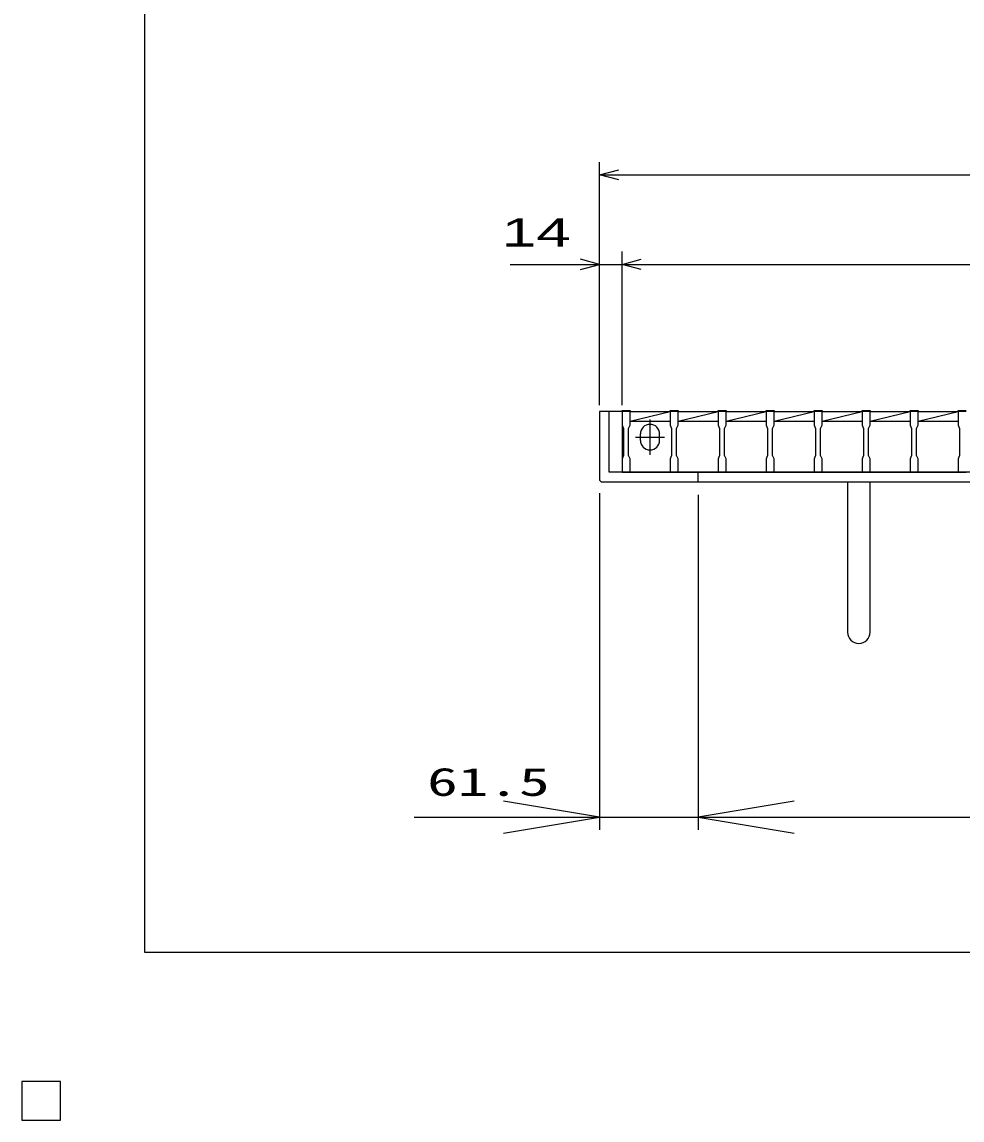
# Model space of a CAD drawing. Units: millimetres, scale not verified. Extents: x -1456 to 1389, y -1026 to 839.
# Drawn here: x -1456 to -868, y -1026 to -339 of the extents above; entities that cross this region are included whole.
import ezdxf
from ezdxf.enums import TextEntityAlignment as Align

# ---------------------------------------------------------------- set-up
doc = ezdxf.new("R2010")
doc.units = ezdxf.units.MM
doc.header["$LTSCALE"] = 8
for name, color, linetype, lineweight in [('0_2', 150, 'Continuous', 25), ('16', 3, 'Continuous', 25), ('19', 6, 'Continuous', 25), ('22', 4, 'Continuous', 25)]:
    doc.layers.add(name, color=color, linetype=linetype, lineweight=lineweight)
doc.styles.add('ベクトル', font='')
doc.styles.add('ＭＳ ゴシック', font='')
doc.styles.get('ベクトル').set_extended_font_data('ベクトル')
doc.styles.get('ＭＳ ゴシック').set_extended_font_data('MS Gothic')

# ---------------------------------------------------------------- blocks, each defined once
blk = doc.blocks.new('open_arrow')
at = {"color": 0, "linetype": 'Continuous', "lineweight": -2}
blk.add_lwpolyline([(7.5, 1.25), (0, 0), (7.5, -1.25)], dxfattribs=at)

msp = doc.modelspace()

# ---------------------------------------------------------------- linework, layer by layer
at = {"layer": '0_2'}
for p, q in [((-1379.2, -921.2), (-1379.2, 838.8)), ((1388.8, -921.2), (-1379.2, -921.2))]:
    msp.add_line(p, q, dxfattribs=at)
at = {"layer": '16'}
for p, q in [((-1081, -583), (-1081, -582.3)), ((-1081, -582.3), (-1076, -582.3)), ((-1081, -583), (-1081, -591.5)), ((-1076, -583), (-1081, -583)), ((-1081, -583), (-1081, -621)), ((-1076, -582.3), (-1076, -583)), ((-1076, -591.5), (-1076, -583)), ((-1076, -583), (-1051, -583)), ((-1076, -589), (-1051, -583)), ((-1051, -583), (-1051, -582.3)), ((-1051, -582.3), (-1046, -582.3)), ((-1051, -583), (-1051, -591.5)), ((-1046, -583), (-1051, -583)), ((-1046, -582.3), (-1046, -583)), ((-1046, -591.5), (-1046, -583)), ((-1046, -583), (-1021, -583)), ((-1046, -589), (-1021, -583)), ((-1021, -583), (-1021, -582.3)), ((-1021, -582.3), (-1016, -582.3)), ((-1021, -583), (-1021, -591.5)), ((-1016, -583), (-1021, -583)), ((-1016, -582.3), (-1016, -583)), ((-1016, -591.5), (-1016, -583)), ((-1016, -583), (-991, -583)), ((-1016, -589), (-991, -583)), ((-991, -583), (-991, -582.3)), ((-991, -582.3), (-986, -582.3)), ((-991, -583), (-991, -591.5)), ((-986, -583), (-991, -583)), ((-986, -582.3), (-986, -583)), ((-986, -591.5), (-986, -583)), ((-986, -583), (-961, -583)), ((-986, -589), (-961, -583)), ((-961, -583), (-961, -582.3)), ((-961, -582.3), (-956, -582.3)), ((-961, -583), (-961, -591.5)), ((-956, -583), (-961, -583)), ((-956, -582.3), (-956, -583)), ((-956, -591.5), (-956, -583)), ((-956, -583), (-931, -583)), ((-956, -589), (-931, -583)), ((-931, -583), (-931, -582.3)), ((-931, -582.3), (-926, -582.3)), ((-931, -583), (-931, -591.5)), ((-926, -583), (-931, -583)), ((-926, -582.3), (-926, -583)), ((-926, -591.5), (-926, -583)), ((-926, -583), (-901, -583)), ((-926, -589), (-901, -583)), ((-901, -583), (-901, -582.3)), ((-901, -582.3), (-896, -582.3)), ((-901, -583), (-901, -591.5)), ((-896, -583), (-901, -583)), ((-896, -582.3), (-896, -583)), ((-896, -591.5), (-896, -583)), ((-896, -583), (-871, -583)), ((-896, -589), (-871, -583)), ((-871, -583), (-871, -582.3)), ((-871, -582.3), (-866, -582.3)), ((-871, -583), (-871, -591.5)), ((-866, -583), (-871, -583)), ((-1076, -589), (-1051, -589)), ((-1063.5, -610), (-1063.5, -588)), ((-1046, -589), (-1021, -589)), ((-1016, -589), (-991, -589)), ((-986, -589), (-961, -589)), ((-956, -589), (-931, -589)), ((-926, -589), (-901, -589)), ((-896, -589), (-871, -589)), ((-1081, -591.5), (-1080, -593.5)), ((-1080, -593.5), (-1080, -610.5)), ((-1077, -593.5), (-1076, -591.5)), ((-1077, -610.5), (-1077, -593.5)), ((-1069.5, -601), (-1069.5, -597)), ((-1057.5, -601), (-1057.5, -597)), ((-1051, -591.5), (-1050, -593.5)), ((-1050, -593.5), (-1050, -610.5)), ((-1047, -593.5), (-1046, -591.5)), ((-1047, -610.5), (-1047, -593.5)), ((-1021, -591.5), (-1020, -593.5)), ((-1020, -593.5), (-1020, -610.5)), ((-1017, -593.5), (-1016, -591.5)), ((-1017, -610.5), (-1017, -593.5)), ((-991, -591.5), (-990, -593.5)), ((-990, -593.5), (-990, -610.5)), ((-987, -593.5), (-986, -591.5)), ((-987, -610.5), (-987, -593.5)), ((-961, -591.5), (-960, -593.5)), ((-960, -593.5), (-960, -610.5)), ((-957, -593.5), (-956, -591.5)), ((-957, -610.5), (-957, -593.5)), ((-931, -591.5), (-930, -593.5)), ((-930, -593.5), (-930, -610.5)), ((-927, -593.5), (-926, -591.5)), ((-927, -610.5), (-927, -593.5)), ((-901, -591.5), (-900, -593.5)), ((-900, -593.5), (-900, -610.5)), ((-897, -593.5), (-896, -591.5)), ((-897, -610.5), (-897, -593.5)), ((-871, -591.5), (-870, -593.5)), ((-870, -593.5), (-870, -610.5)), ((-1072.5, -599), (-1054.5, -599)), ((-1080, -610.5), (-1081, -612.5)), ((-1076, -612.5), (-1077, -610.5)), ((-1050, -610.5), (-1051, -612.5)), ((-1046, -612.5), (-1047, -610.5)), ((-1020, -610.5), (-1021, -612.5)), ((-1016, -612.5), (-1017, -610.5)), ((-990, -610.5), (-991, -612.5)), ((-986, -612.5), (-987, -610.5)), ((-960, -610.5), (-961, -612.5)), ((-956, -612.5), (-957, -610.5)), ((-930, -610.5), (-931, -612.5)), ((-926, -612.5), (-927, -610.5)), ((-900, -610.5), (-901, -612.5)), ((-896, -612.5), (-897, -610.5)), ((-870, -610.5), (-871, -612.5)), ((-1081, -612.5), (-1081, -621)), ((-1076, -621), (-1076, -612.5)), ((-1051, -612.5), (-1051, -621)), ((-1046, -621), (-1046, -612.5)), ((-1021, -612.5), (-1021, -621)), ((-1016, -621), (-1016, -612.5)), ((-991, -612.5), (-991, -621)), ((-986, -621), (-986, -612.5)), ((-961, -612.5), (-961, -621)), ((-956, -621), (-956, -612.5)), ((-931, -612.5), (-931, -621)), ((-926, -621), (-926, -612.5)), ((-901, -612.5), (-901, -621)), ((-896, -621), (-896, -612.5)), ((-871, -612.5), (-871, -621)), ((-1081, -621), (-1076, -621)), ((-1076, -621), (-1051, -621)), ((-1051, -621), (-1046, -621)), ((-1046, -621), (-1021, -621)), ((-1021, -621), (-1016, -621)), ((-1016, -621), (-991, -621)), ((-991, -621), (-986, -621)), ((-986, -621), (-961, -621)), ((-961, -621), (-956, -621)), ((-956, -621), (-931, -621)), ((-931, -621), (-926, -621)), ((-926, -621), (-901, -621)), ((-901, -621), (-896, -621)), ((-896, -621), (-871, -621)), ((-871, -621), (-866, -621)), ((-1432, -1002), (-1456, -1002)), ((-1456, -1002), (-1456, -1026)), ((-1432, -1002), (-1456, -1002)), ((-1456, -1002), (-1456, -1026)), ((-1432, -1002), (-1456, -1002)), ((-1456, -1002), (-1456, -1026)), ((-1432, -1002), (-1456, -1002)), ((-1456, -1002), (-1456, -1026)), ((-1432, -1002), (-1456, -1002)), ((-1456, -1002), (-1456, -1026)), ((-1432, -1026), (-1432, -1002)), ((-1432, -1026), (-1432, -1002)), ((-1432, -1026), (-1432, -1002)), ((-1432, -1026), (-1432, -1002)), ((-1432, -1026), (-1432, -1002)), ((-1456, -1026), (-1432, -1026)), ((-1456, -1026), (-1432, -1026)), ((-1456, -1026), (-1432, -1026)), ((-1456, -1026), (-1432, -1026)), ((-1456, -1026), (-1432, -1026))]:
    msp.add_line(p, q, dxfattribs=at)
for centre, start, end in [((-1063.5, -597), 0, 180), ((-1063.5, -601), 180, 0)]:
    msp.add_arc(centre, 6, start, end, dxfattribs=at)
at = {"layer": '19'}
for p, q in [((-1081, -583), (-1095, -583)), ((-1095, -583), (-1095, -626)), ((-1089, -621), (-1089, -583)), ((-491, -621), (-1089, -621)), ((-1033.5, -627), (-1033.5, -621)), ((-1095, -626), (-1094, -627)), ((-1094, -627), (-491, -627)), ((-940, -627), (-940, -721)), ((-926, -721), (-926, -627))]:
    msp.add_line(p, q, dxfattribs=at)
msp.add_arc((-933, -721), 7, 180, 0, dxfattribs=at)
at = {"layer": '22'}
for p, q in [((-1095, -579), (-1095, -427)), ((-1095, -435), (-1083, -431.8)), ((-1083, -438.2), (-1095, -435)), ((-1095, -435), (-372, -435)), ((-1095, -579), (-1095, -483)), ((-1081, -579), (-1081, -483)), ((-1151, -491), (-1095, -491)), ((-1095, -491), (-1107, -487.8)), ((-1107, -494.2), (-1095, -491)), ((-1095, -491), (-1081, -491)), ((-1081, -491), (-1069, -487.8)), ((-1069, -494.2), (-1081, -491)), ((-1081, -491), (-386, -491)), ((-1095, -634), (-1095, -844.581)), ((-1033.5, -635), (-1033.5, -844.581)), ((-1033.5, -635), (-1033.5, -844.581)), ((-1210.982, -836.581), (-1033.5, -836.581)), ((-1033.5, -836.581), (-433.5, -836.581))]:
    msp.add_line(p, q, dxfattribs=at)
at = {"layer": '22', "color": 2}
for p, q in [((-1432, -1002), (-1456, -1002)), ((-1456, -1002), (-1456, -1026)), ((-1432, -1002), (-1456, -1002)), ((-1456, -1002), (-1456, -1026)), ((-1432, -1002), (-1456, -1002)), ((-1456, -1002), (-1456, -1026)), ((-1432, -1026), (-1432, -1002)), ((-1432, -1026), (-1432, -1002)), ((-1432, -1026), (-1432, -1002)), ((-1456, -1026), (-1432, -1026)), ((-1456, -1026), (-1432, -1026)), ((-1456, -1026), (-1432, -1026))]:
    msp.add_line(p, q, dxfattribs=at)

# ---------------------------------------------------------------- block references
at = {"layer": '22', "xscale": 8, "yscale": 8, "rotation": 180}
msp.add_blockref('open_arrow', (-1095, -836.581), dxfattribs=at)
at = {"layer": '22', "xscale": 8, "yscale": 8}
msp.add_blockref('open_arrow', (-1033.5, -836.581), dxfattribs=at)

# ---------------------------------------------------------------- texts
at = {"layer": '22', "color": 2, "style": 'ベクトル', "width": 1.65}
msp.add_text(' 14 ', height=17.6, dxfattribs=at).set_placement((-1167, -471), align=Align.MIDDLE_LEFT)
at = {"layer": '22', "style": 'ＭＳ ゴシック', "width": 1.6}
msp.add_text('61.5', height=17.6, dxfattribs=at).set_placement((-1126.182, -828.581), align=Align.BOTTOM_RIGHT)

doc.saveas('drawing.dxf')
